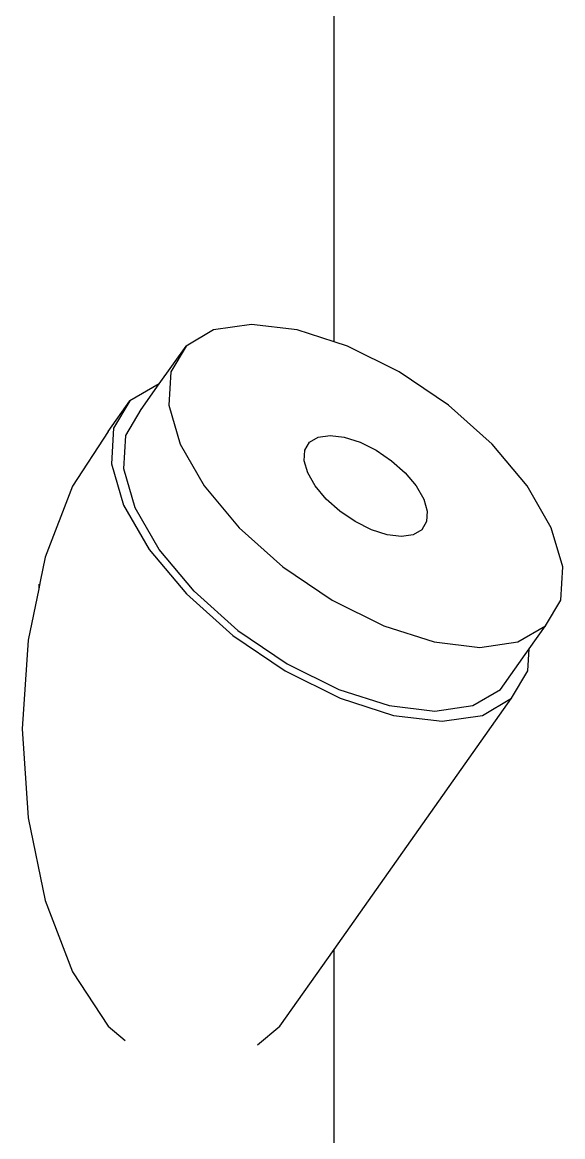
# Model space of a CAD drawing. Header units: metres. Extents: x -175 to 101, y -7 to 93.
# Drawn here: x 0.6198 to 0.6799, y 1.8284 to 1.9523 of the extents above; entities that cross this region are included whole.
import ezdxf

# ---------------------------------------------------------------- set-up
doc = ezdxf.new("R2010")
doc.units = ezdxf.units.M

msp = doc.modelspace()

# ---------------------------------------------------------------- linework, layer by layer
for p, q in [((0.6545, 1.91676), (0.6545, 2.00285)), ((0.6411, 1.91807), (0.63804, 1.91628)), ((0.64532, 1.91869), (0.6411, 1.91807)), ((0.6504, 1.91807), (0.64532, 1.91869)), ((0.6545, 1.91676), (0.6504, 1.91807)), ((0.656, 1.91628), (0.6545, 1.91676)), ((0.63504, 1.91209), (0.63804, 1.91628)), ((0.63804, 1.91628), (0.63634, 1.91343)), ((0.66174, 1.91343), (0.656, 1.91628)), ((0.63634, 1.91343), (0.63611, 1.90971)), ((0.66722, 1.90971), (0.66174, 1.91343)), ((0.63504, 1.91209), (0.63179, 1.91018)), ((0.63304, 1.90921), (0.63504, 1.91209)), ((0.63508, 1.91209), (0.63504, 1.91209)), ((0.62937, 1.90677), (0.63179, 1.91018)), ((0.63179, 1.91018), (0.62998, 1.90715)), ((0.63134, 1.90635), (0.63304, 1.90921)), ((0.63611, 1.90971), (0.63738, 1.90537)), ((0.67208, 1.90537), (0.66722, 1.90971)), ((0.62937, 1.90677), (0.62542, 1.9007)), ((0.62998, 1.90715), (0.62974, 1.9032)), ((0.63111, 1.90263), (0.63134, 1.90635)), ((0.65124, 1.90469), (0.65177, 1.90559)), ((0.65177, 1.90559), (0.65273, 1.90615)), ((0.65273, 1.90615), (0.65405, 1.90634)), ((0.65405, 1.90634), (0.65564, 1.90615)), ((0.65564, 1.90615), (0.65739, 1.90559)), ((0.65739, 1.90559), (0.65918, 1.90469)), ((0.63738, 1.90537), (0.64006, 1.90073)), ((0.65117, 1.90353), (0.65124, 1.90469)), ((0.65918, 1.90469), (0.66089, 1.90353)), ((0.67598, 1.90073), (0.67208, 1.90537)), ((0.62974, 1.9032), (0.63109, 1.89859)), ((0.65157, 1.90218), (0.65117, 1.90353)), ((0.66089, 1.90353), (0.66241, 1.90218)), ((0.63238, 1.8983), (0.63111, 1.90263)), ((0.6524, 1.90073), (0.65157, 1.90218)), ((0.66241, 1.90218), (0.66363, 1.90073)), ((0.62542, 1.9007), (0.62239, 1.8928)), ((0.64006, 1.90073), (0.64396, 1.89608)), ((0.65362, 1.89927), (0.6524, 1.90073)), ((0.66363, 1.90073), (0.66447, 1.89927)), ((0.67865, 1.89608), (0.67598, 1.90073)), ((0.63109, 1.89859), (0.63393, 1.89365)), ((0.63506, 1.89365), (0.63238, 1.8983)), ((0.65514, 1.89792), (0.65362, 1.89927)), ((0.66447, 1.89927), (0.66486, 1.89792)), ((0.65685, 1.89676), (0.65514, 1.89792)), ((0.66486, 1.89792), (0.66479, 1.89676)), ((0.64396, 1.89608), (0.64881, 1.89174)), ((0.65865, 1.89586), (0.65685, 1.89676)), ((0.6604, 1.8953), (0.65865, 1.89586)), ((0.66426, 1.89586), (0.6633, 1.8953)), ((0.66479, 1.89676), (0.66426, 1.89586)), ((0.67992, 1.89174), (0.67865, 1.89608)), ((0.66199, 1.89511), (0.6604, 1.8953)), ((0.6633, 1.8953), (0.66199, 1.89511)), ((0.63393, 1.89365), (0.63808, 1.88872)), ((0.63896, 1.88901), (0.63506, 1.89365)), ((0.62239, 1.8928), (0.62183, 1.89009)), ((0.64881, 1.89174), (0.6543, 1.88803)), ((0.6797, 1.88803), (0.67992, 1.89174)), ((0.62183, 1.89009), (0.62166, 1.88929)), ((0.62169, 1.88979), (0.62166, 1.88929)), ((0.62166, 1.88929), (0.62048, 1.88359)), ((0.63808, 1.88872), (0.64324, 1.88411)), ((0.63896, 1.88901), (0.64381, 1.88467)), ((0.6543, 1.88803), (0.66004, 1.88517)), ((0.678, 1.88517), (0.6797, 1.88803)), ((0.64381, 1.88467), (0.6493, 1.88095)), ((0.66004, 1.88517), (0.66564, 1.88338)), ((0.67493, 1.88338), (0.678, 1.88517)), ((0.6762, 1.88263), (0.678, 1.88517)), ((0.62048, 1.88359), (0.61983, 1.87371)), ((0.64324, 1.88411), (0.64906, 1.88016)), ((0.66564, 1.88338), (0.67072, 1.88276)), ((0.67072, 1.88276), (0.67493, 1.88338)), ((0.673, 1.8781), (0.6762, 1.88263)), ((0.67605, 1.88016), (0.6762, 1.88263)), ((0.6493, 1.88095), (0.65504, 1.8781)), ((0.64906, 1.88016), (0.65516, 1.87713)), ((0.67424, 1.87713), (0.67605, 1.88016)), ((0.6545, 1.8492), (0.67424, 1.87713)), ((0.65504, 1.8781), (0.66064, 1.87631)), ((0.65516, 1.87713), (0.66111, 1.87522)), ((0.66993, 1.87631), (0.673, 1.8781)), ((0.67099, 1.87522), (0.67424, 1.87713)), ((0.66064, 1.87631), (0.66572, 1.87569)), ((0.66572, 1.87569), (0.66993, 1.87631)), ((0.66111, 1.87522), (0.66651, 1.87457)), ((0.66651, 1.87457), (0.67099, 1.87522)), ((0.61983, 1.87371), (0.62048, 1.86383)), ((0.62048, 1.86383), (0.62239, 1.85463)), ((0.62239, 1.85463), (0.62542, 1.84672)), ((0.64846, 1.84066), (0.6545, 1.8492)), ((0.6545, 1.69476), (0.6545, 1.8492)), ((0.62542, 1.84672), (0.62937, 1.84066)), ((0.62937, 1.84066), (0.63129, 1.83907)), ((0.64598, 1.83861), (0.64846, 1.84066))]:
    msp.add_line(p, q)

doc.saveas('drawing.dxf')
